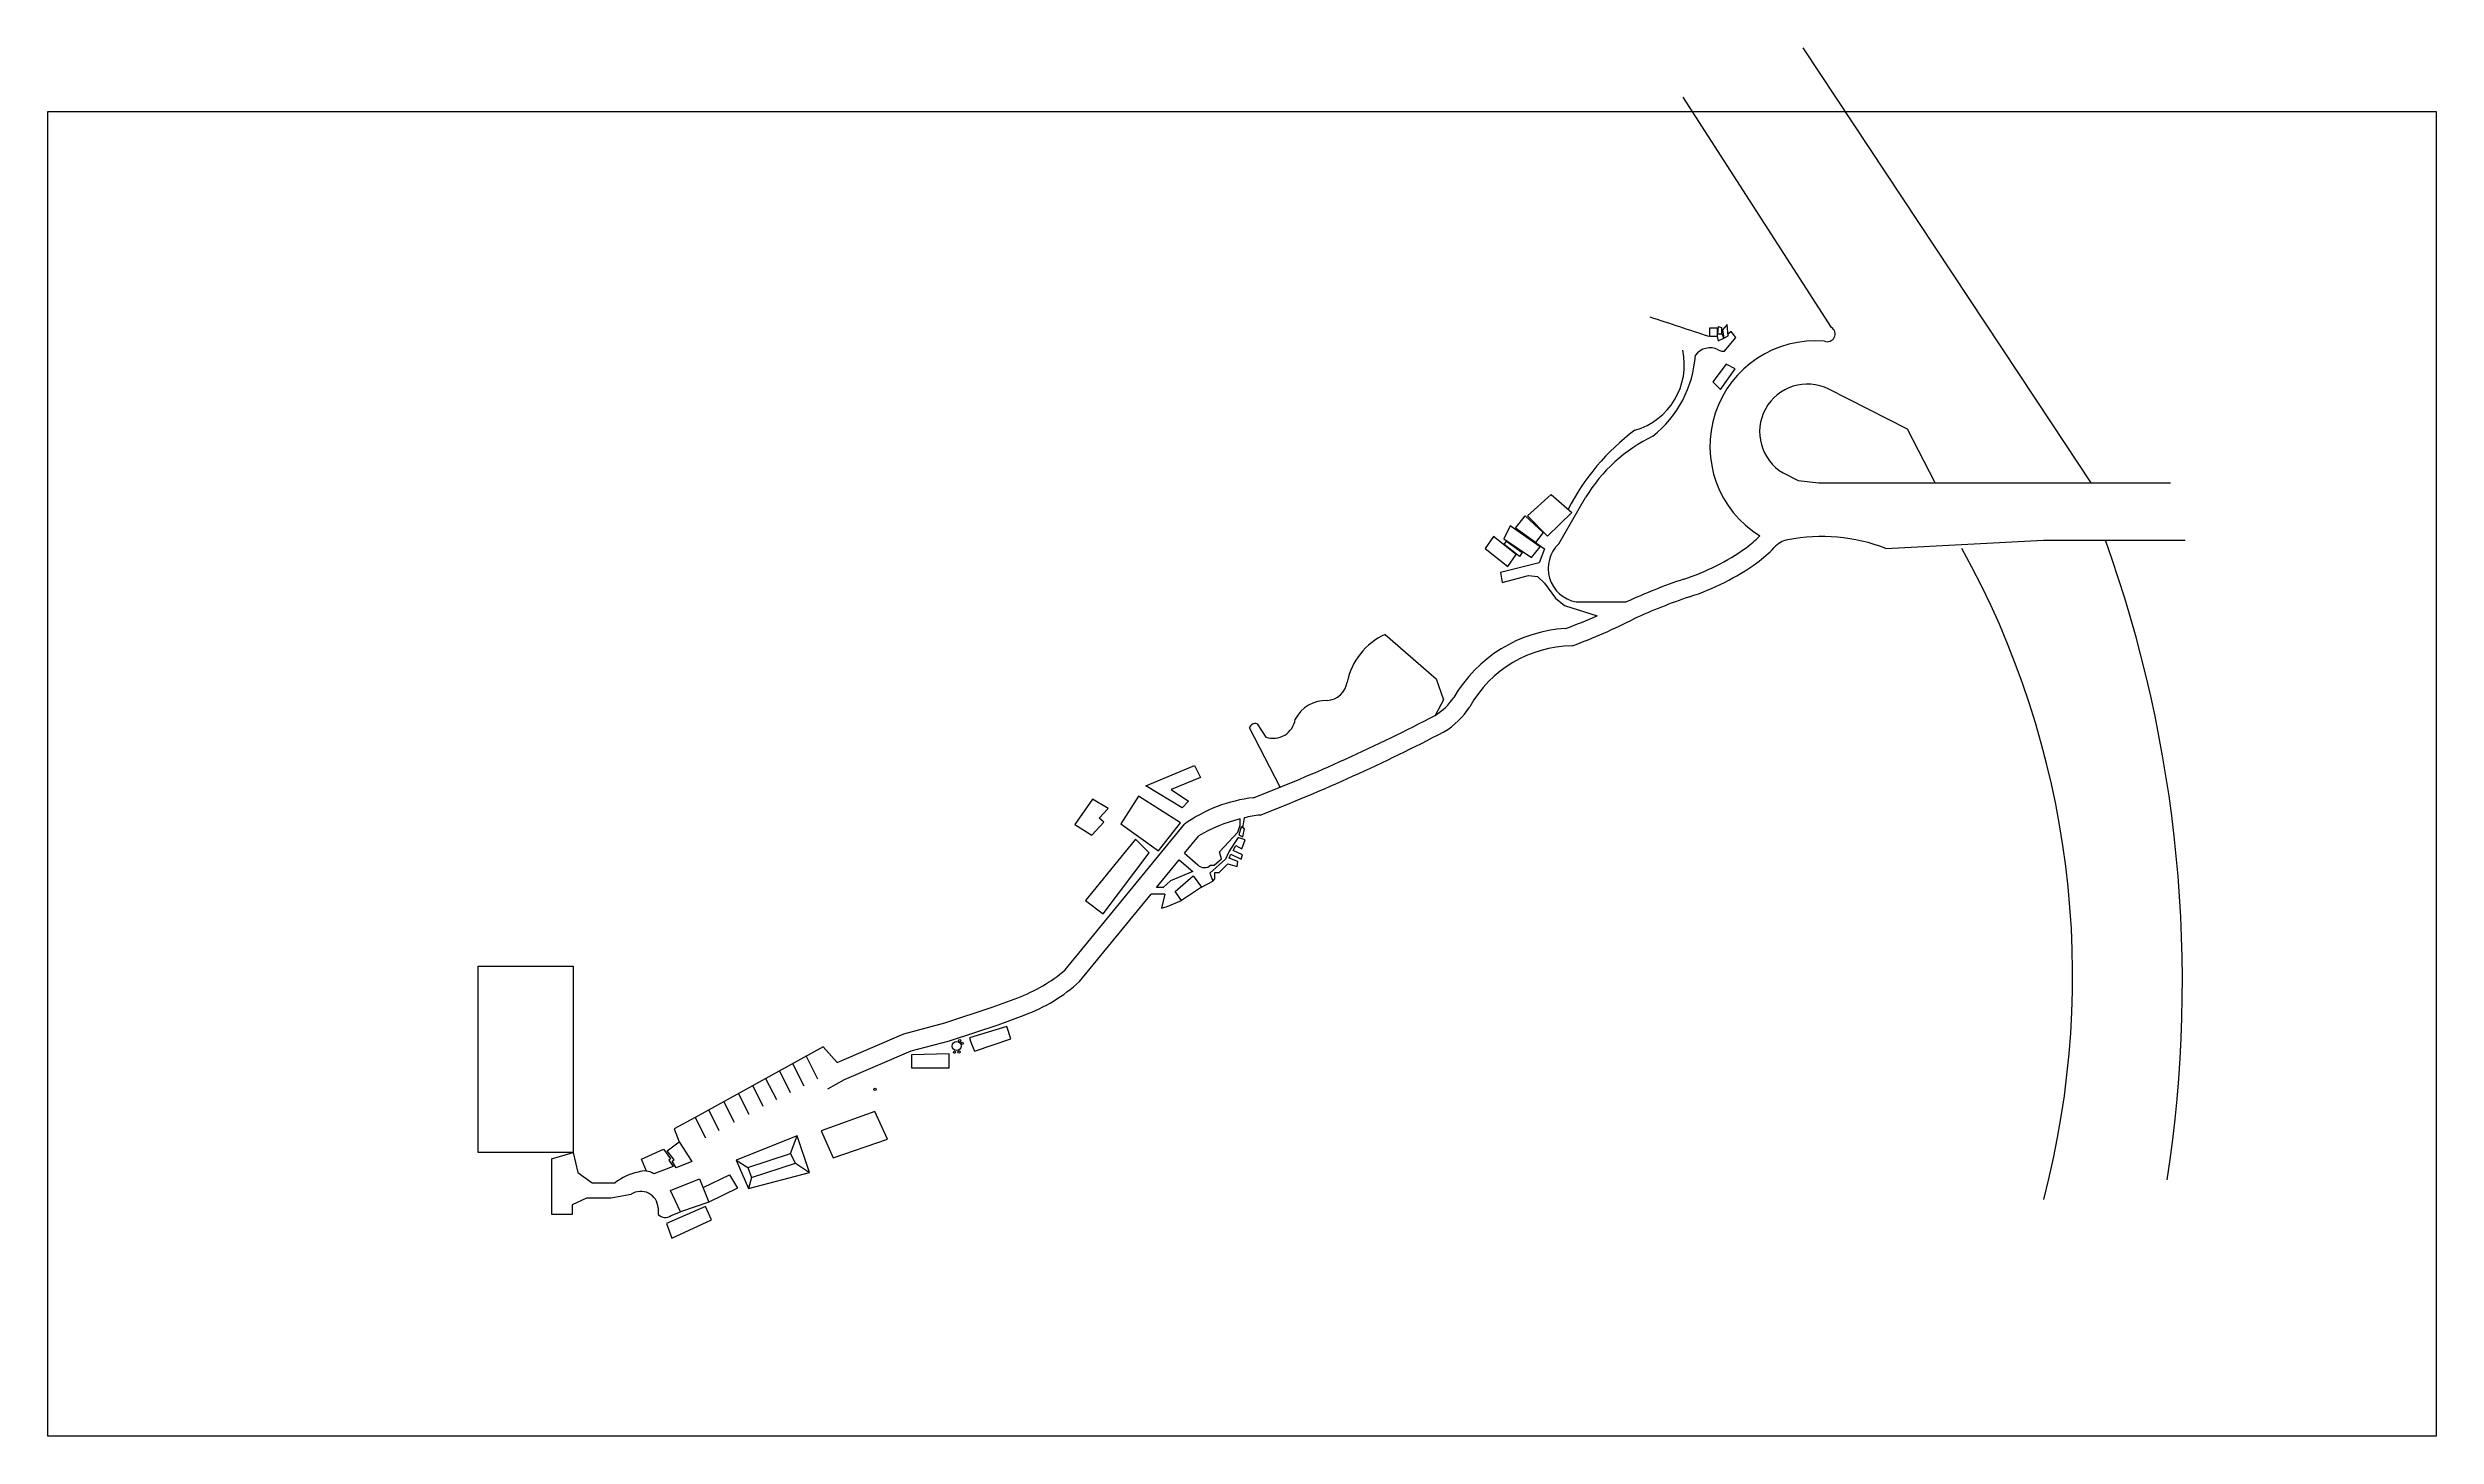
# Model space of a CAD drawing. Header units: millimetres. Extents: x 6958 to 1406662, y 11167 to 825432.
import ezdxf

# ---------------------------------------------------------------- set-up
doc = ezdxf.new("R2010")
doc.units = ezdxf.units.MM
doc.styles.get("Standard").update_dxf_attribs({"font": 'arial.ttf'})
picture_1 = doc.add_image_def('image1.png', size_in_pixel=(2364, 1312))

msp = doc.modelspace()

# ---------------------------------------------------------------- linework, layer by layer
for p, q in [((1035540, 825432), (1181079, 605369)), ((1052308, 661414), (965279, 796471)), ((985713, 657549), (985969, 662014)), ((985969, 662014), (987817, 661346)), ((987817, 661346), (987817, 657549)), ((991055, 663139), (988421, 659970)), ((988421, 659970), (989234, 655211)), ((991801, 656429), (991055, 663139)), ((993433, 659092), (991988, 657685)), ((996286, 655500), (993433, 659092)), ((988268, 657549), (985186, 657549)), ((985186, 656176), (985929, 653504)), ((987817, 657549), (985713, 657549)), ((985891, 648299), (987788, 647456)), ((985929, 653504), (989234, 655211)), ((987788, 647456), (989642, 647456)), ((989234, 655211), (988268, 657549)), ((989234, 655211), (991801, 656429)), ((989642, 647456), (996286, 655500)), ((990457, 639837), (982665, 629472)), ((987206, 625057), (995734, 637077)), ((995734, 637077), (990457, 639837)), ((982665, 629472), (987206, 625057)), ((1096729, 601661), (1050655, 625234)), ((1181079, 605369), (1204336, 570203)), ((1112941, 570203), (1096729, 601661)), ((1023996, 576068), (1032657, 571735)), ((874102, 550844), (888007, 563464)), ((888007, 563464), (900024, 552919)), ((892505, 534600), (908143, 561776)), ((1032657, 571735), (1044804, 570203)), ((1044804, 570203), (1112941, 570203)), ((1112941, 570203), (1205255, 570203)), ((1204336, 570203), (1250887, 570203)), ((867149, 543716), (872663, 550835)), ((872663, 550835), (883337, 541252)), ((885887, 538948), (874102, 550844)), ((900024, 552919), (885887, 538948)), ((854213, 538871), (849345, 531741)), ((867388, 528302), (854213, 538871)), ((863999, 544981), (860347, 537380)), ((860347, 537380), (876452, 526461)), ((860497, 534169), (861905, 536041)), ((869381, 527053), (860497, 534169)), ((861905, 536041), (871028, 529424)), ((881632, 532767), (863999, 544981)), ((878888, 535343), (867149, 543716)), ((876452, 526461), (881632, 532767)), ((883337, 541252), (878888, 535343)), ((878888, 535343), (884170, 531576)), ((1084140, 531842), (1176558, 536652)), ((1176558, 536652), (1259626, 536652)), ((849345, 531741), (862689, 521256)), ((880871, 523319), (858272, 517694)), ((862689, 521256), (867388, 528302)), ((871028, 529424), (869381, 527053)), ((884170, 531576), (880871, 523319)), ((858272, 517694), (859241, 511768)), ((859241, 511768), (874624, 515933)), ((874624, 515933), (880041, 515343)), ((880041, 515343), (884064, 511395)), ((884064, 511395), (890477, 502644)), ((890477, 502644), (895774, 498352)), ((895774, 498352), (914943, 492335)), ((902596, 500489), (931985, 500420)), ((790620, 481342), (820688, 455358)), ((820688, 455358), (823335, 447502)), ((824822, 443092), (820068, 433886)), ((823335, 447502), (824822, 443092)), ((729255, 391861), (711218, 426542)), ((715665, 429004), (720788, 421213)), ((650450, 392512), (678993, 404616)), ((671814, 379630), (650450, 392512)), ((682540, 397527), (665327, 390524)), ((678993, 404616), (682540, 397527)), ((619162, 384782), (608822, 369977)), ((628426, 379398), (619162, 384782)), ((623148, 373692), (628426, 379398)), ((646139, 386491), (635732, 370265)), ((670693, 370906), (646139, 386491)), ((665327, 390524), (675534, 383694)), ((675534, 383694), (671814, 379630)), ((603164, 284678), (673053, 370071)), ((608822, 369977), (618732, 363625)), ((618732, 363625), (625895, 371269)), ((625895, 371269), (623148, 373692)), ((635732, 370265), (657938, 354514)), ((657938, 354514), (670693, 370906)), ((693658, 353818), (704325, 365520)), ((704325, 365520), (705648, 369589)), ((706391, 368460), (704868, 363891)), ((705648, 369589), (705648, 373240)), ((708210, 367330), (706391, 368460)), ((708174, 373854), (707084, 368030)), ((707375, 362712), (708210, 367330)), ((644392, 361316), (615041, 325355)), ((625509, 317614), (652486, 353255)), ((652486, 353255), (644392, 361316)), ((673163, 353051), (680978, 346250)), ((673171, 353043), (681470, 363183)), ((694823, 349715), (693658, 353818)), ((699064, 353919), (697084, 349653)), ((702216, 358832), (699064, 353919)), ((699319, 350218), (700258, 352428)), ((704446, 348125), (699319, 350218)), ((700258, 352428), (706246, 349650)), ((701687, 354697), (703291, 357689)), ((707107, 352213), (701687, 354697)), ((704484, 362368), (702216, 358832)), ((703291, 357689), (706676, 355733)), ((708672, 360858), (704484, 362368)), ((704868, 363891), (707375, 362712)), ((706246, 349650), (707107, 352213)), ((706676, 355733), (708672, 360858)), ((656777, 333011), (670012, 349183)), ((664941, 336811), (660573, 333011)), ((677901, 342319), (664941, 336811)), ((667723, 330687), (678236, 339784)), ((670012, 349183), (677901, 342319)), ((678236, 339784), (683022, 333118)), ((683022, 333118), (689637, 336648)), ((697084, 349653), (687868, 341396)), ((687868, 341396), (689637, 336648)), ((688439, 346068), (690466, 346068)), ((689637, 336648), (690972, 338014)), ((690466, 346068), (694823, 349715)), ((690972, 338014), (690972, 341706)), ((690972, 341706), (693425, 341706)), ((693425, 341706), (698411, 346764)), ((698411, 346764), (703979, 345373)), ((703979, 345373), (704446, 348125)), ((611581, 277790), (653534, 329050)), ((615041, 325355), (625509, 317614)), ((661683, 329050), (653534, 329050)), ((660573, 333011), (656777, 333011)), ((661683, 329050), (659555, 320845)), ((663001, 321858), (671410, 325433)), ((671410, 325433), (667723, 330687)), ((683022, 333118), (671410, 325433)), ((659555, 320845), (663001, 321858)), ((560479, 262787), (575423, 268356)), ((508684, 247121), (532578, 253624)), ((532578, 253624), (560479, 262787)), ((535972, 243290), (563873, 252453)), ((563873, 252453), (579221, 258164)), ((461291, 239517), (386348, 198182)), ((469510, 230378), (461291, 239517)), ((469510, 230378), (508684, 247121)), ((512959, 237120), (535434, 243129)), ((535972, 243290), (535434, 243129)), ((568985, 251491), (547149, 244719)), ((547149, 244719), (547836, 242248)), ((547836, 242248), (550033, 237077)), ((550033, 237077), (571411, 244170)), ((571411, 244170), (568985, 251491)), ((435716, 225411), (442077, 212718)), ((436073, 224698), (442077, 212718)), ((436073, 224698), (442077, 212718)), ((443477, 229692), (450075, 216726)), ((451450, 234089), (458073, 220735)), ((473784, 220377), (512959, 237120)), ((535221, 235416), (513133, 234777)), ((513133, 234777), (513133, 227253)), ((513133, 227253), (535221, 227253)), ((535221, 227253), (535221, 235416)), ((411788, 211967), (417793, 199987)), ((420077, 216680), (426082, 204700)), ((427599, 220934), (434079, 208709)), ((464155, 214842), (473784, 220377)), ((386348, 198182), (374003, 191373)), ((386348, 198182), (392352, 186202)), ((394281, 202405), (400285, 190425)), ((403214, 207324), (409218, 195344)), ((491553, 201656), (460129, 190235)), ((499051, 185357), (491553, 201656)), ((369849, 178461), (377069, 183922)), ((374003, 191373), (377069, 183922)), ((377069, 183922), (384428, 172337)), ((446182, 187251), (410293, 172986)), ((442299, 177076), (446182, 187251)), ((453423, 165853), (446182, 187251)), ((460129, 190235), (467151, 174411)), ((467151, 174411), (499051, 185357)), ((302112, 173834), (314881, 177577)), ((302112, 173834), (302112, 141331)), ((314881, 177577), (317605, 165836)), ((354906, 173734), (367748, 179499)), ((357816, 166653), (354906, 173734)), ((373386, 169372), (362158, 165155)), ((367748, 179499), (371972, 173912)), ((373968, 173296), (369849, 178461)), ((371972, 173912), (371002, 172993)), ((371002, 172993), (373386, 169372)), ((372817, 172481), (373968, 173296)), ((375168, 168500), (372817, 172481)), ((384428, 172337), (375168, 168500)), ((410293, 172986), (417533, 156518)), ((410293, 172986), (417219, 168790)), ((417219, 168790), (442299, 177076)), ((417219, 168790), (419422, 162916)), ((419422, 162916), (445238, 171307)), ((445238, 171307), (442299, 177076)), ((445238, 171307), (453423, 165853)), ((317605, 165836), (325947, 159879)), ((325947, 159879), (339397, 159879)), ((371893, 155202), (388880, 162225)), ((377838, 142699), (371893, 155202)), ((388880, 162225), (394362, 148410)), ((390958, 156986), (406565, 164480)), ((411201, 156635), (394362, 148410)), ((406565, 164480), (411201, 156635)), ((417533, 156518), (453423, 165853)), ((419422, 162916), (417533, 156518)), ((302112, 141331), (314370, 141331)), ((314370, 146994), (322871, 151045)), ((314370, 141331), (314370, 146994)), ((322871, 151045), (336951, 151045)), ((336951, 151045), (348790, 153071)), ((364646, 145062), (364646, 141285)), ((392315, 145897), (369475, 135958)), ((372285, 140564), (377838, 142699)), ((394362, 148410), (377838, 142699)), ((395874, 138103), (392315, 145897)), ((369475, 135958), (372695, 127270)), ((372695, 127270), (395874, 138103))]:
    msp.add_line(p, q)
for points in [[(980990, 661187), (985186, 661187), (985186, 656176), (980990, 656176)], [(259123, 286882), (314881, 286882), (314881, 177577), (259123, 177577)]]:
    msp.add_lwpolyline(points, close=True)
for centre, radius in [((539562, 239975), 2646), ((541358, 243128), 645), ((542822, 241592), 645), ((538346, 236377), 645), ((540924, 236469), 645), ((491763, 214623), 645)]:
    msp.add_circle(centre, radius)
for centre, radius, start, end in [((-2082656, -8558496), 9710330, 71.6111158, 71.8258166), ((1049796, 657583), 4581, 248.523698, 56.744958), ((926081, 639482), 39915, 285.815378, 12.442926), ((906604, 649439), 66018, 308.38051, 356.293937), ((981083, 638605), 10820, 63.618381, 142.635807), ((1042873, 591695), 61848, 85.134137, 238.239233), ((1038125, 600218), 27979, 63.394609, 239.669372), ((1016987, 493964), 133708, 126.76426, 152.946912), ((989853, 511639), 95866, 116.156377, 148.466633), ((906171, 520095), 19929, 133.293502, 259.665175), ((924230, 641798), 134529, 287.939129, 305.446114), ((926201, 629237), 123283, 308.086052, 313.023628), ((945226, 606161), 104257, 307.403921, 314.861518), ((1028884, 524069), 13017, 99.783064, 140.992389), ((1046434, 432340), 106407, 69.245651, 100.702847), ((492254, 277689), 765626, 351.274397, 19.769488), ((924230, 641798), 145405, 287.939129, 305.446114), ((677167, 281258), 516400, 345.277884, 29.028948), ((1078315, 181397), 350981, 108.720797, 114.64003), ((779899, 799019), 335100, 290.356397, 293.765662), ((779899, 799019), 345976, 290.356397, 296.991252), ((1078315, 181397), 340105, 108.720797, 114.64003), ((806917, 445629), 39256, 114.528618, 168.586957), ((901366, 403464), 81531, 93.445411, 149.821409), ((901085, 405012), 69643, 90.686882, 150.806113), ((755830, 455365), 12760, 274.157857, 351.127731), ((756099, 422262), 20387, 88.15526, 152.682868), ((800290, 464963), 36836, 302.473253, 326.158825), ((800959, 464318), 46784, 301.064895, 327.209566), ((714654, 425583), 3567, 73.53145, 164.417997), ((333243, 1366745), 1052247, 291.187939, 297.558419), ((333243, 1366745), 1063123, 291.187939, 297.558419), ((725138, 433438), 12975, 250.412494, 351.939666), ((723413, 299470), 86722, 96.527517, 125.500408), ((728855, 283357), 92830, 104.477102, 120.693672), ((728855, 283357), 92830, 97.034831, 102.872563), ((684799, 349873), 5265, 223.469819, 313.733545), ((543707, 353995), 91324, 290.322075, 310.621891), ((545416, 350396), 98232, 290.116505, 312.342779), ((360380, 132146), 34777, 102.439282, 127.111812), ((354448, 144573), 10209, 2.745956, 123.654932), ((356520, 155851), 10879, 58.781426, 109.494213), ((368897, 145497), 5984, 224.726194, 304.47805)]:
    msp.add_arc(centre, radius, start, end)

# ---------------------------------------------------------------- texts
at = {"insert": (273262, 239231), "char_height": 5, "attachment_point": 1}
msp.add_mtext_dynamic_manual_height_columns('{\\fSimSun|b0|i0|c134|p2;防空洞}', width=22456.62, gutter_width=12.5, heights=[0], dxfattribs=at)

# ---------------------------------------------------------------- pictures from other files: only their frames are drawn
image = msp.add_image(picture_1, insert=(6958, 11167), size_in_units=(1399704, 776824), dxfattribs=dict(brightness=39, contrast=28, fade=52))
image.dxf.flags = 14

doc.saveas('drawing.dxf')
